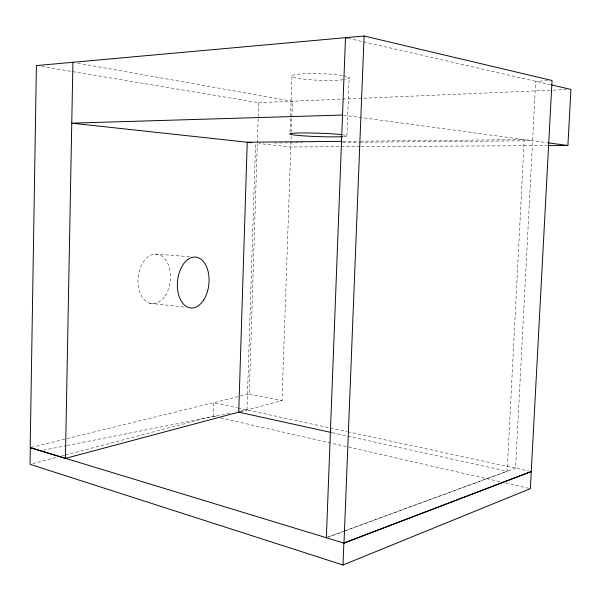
<?xml version="1.0" encoding="UTF-8"?>
<svg xmlns="http://www.w3.org/2000/svg" width="601" height="601" viewBox="0 0 601 601"><rect width="100%" height="100%" fill="white"/><g stroke="black" fill="none" stroke-linecap="round" stroke-linejoin="round"><path stroke-width="0.45" stroke-dasharray="3 2.25" d="M65.411 455.01L213.19 416.147L213.588 402.693L237.064 407.786M246.996 409.935L255.568 143.143M31.237 447.377L249.25 393.948L257.311 143.879M257.341 142.94L258.64 102.666L40.102 66.2M290.043 131.912L291.981 75.741M240.332 411.715L282.019 400.589L291.192 135.773M291.32 132.205L291.808 118.036M291.838 117.187L292.394 101.231L77.521 63.105M346.927 135.661L349.173 77.529M343.787 531.216L507.161 471.237L524.207 139.605L359.909 141.167M326.215 537.662L342.908 531.539M328.101 537.099L344.779 530.961M345.658 530.638L515.56 468.149L535.679 81.315L547.503 80.729M32.77 463.589L57.245 457.151M61.783 455.964L64.502 455.242M43.302 450.179L66.23 445.649M67.147 445.469L231.332 413.037M240.505 411.227L246.928 409.957M258.64 102.666L552.191 90.203M553.13 90.158L566.262 89.602M343.006 141.325L358.97 141.175M274.281 142.978L302.363 142.737M342.608 142.384L358.512 142.249M359.451 142.242L532.591 140.739M360.074 146.606L290.809 146.975L259.114 143.526M361.013 146.599L547.293 145.615M155.186 254.058L190.525 256.785M149.747 303.25L185.018 307.156M343.456 115.159L547.488 142.753M249.25 393.948L282.019 400.589M237.966 407.981L329.491 427.814M330.407 428.017L346.905 431.593M347.821 431.788L528.64 470.981M332.18 432.712L346.837 435.943M347.754 436.146L507.161 471.237M348.234 38.306L550.869 84.794M213.19 416.147L216.841 416.989M220.499 417.823L501.114 481.957M505.681 483.001L530.36 488.643M342.517 134.774A28.645 1.713 1.9 0 1 343.389 136.577M343.689 75.741A28.765 3.328 1.8 0 1 344.809 79.542M343.088 79.768A28.765 3.328 1.8 0 1 301.116 78.806A28.765 3.328 1.8 0 1 300.906 73.931A28.765 3.328 1.8 0 1 342.916 75.598M165.035 295.94A24.904 16.137 -84.4 0 0 159.348 254.726A24.904 16.137 -84.4 0 0 138.328 285.986A24.904 16.137 -84.4 0 0 165.035 295.94"/><path stroke-width="0.9" d="M343.006 565L343.862 543.034L531.261 471.552L343.997 543.109L30.32 447.602L30.05 464.303L343.006 565L530.36 488.643L552.056 80.511L364.086 36L36.398 65.577L30.178 447.662L65.426 458.383L72.909 62.286M326.351 537.745L345.492 37.683L347.325 38.103M343.997 543.109L364.086 36M548.232 145.615L567.885 145.51L570.95 89.406L551.778 85.004M65.426 458.383L239.423 411.955M342.532 115.039L71.759 123.167L251.864 142.737M342.067 141.333L247.236 142.234L238.732 412.143L331.264 432.51M548.413 142.873L567.885 145.51M342.623 136.63A28.645 1.713 1.9 0 1 300.282 135.616A28.645 1.713 1.9 0 1 298.727 132.994A28.645 1.713 1.9 0 1 341.436 134.647M203.671 300.004A25.558 15.746 -84.5 0 0 198.307 257.739A25.558 15.746 -84.5 0 0 177.648 289.892A25.558 15.746 -84.5 0 0 203.671 300.004"/></g></svg>
